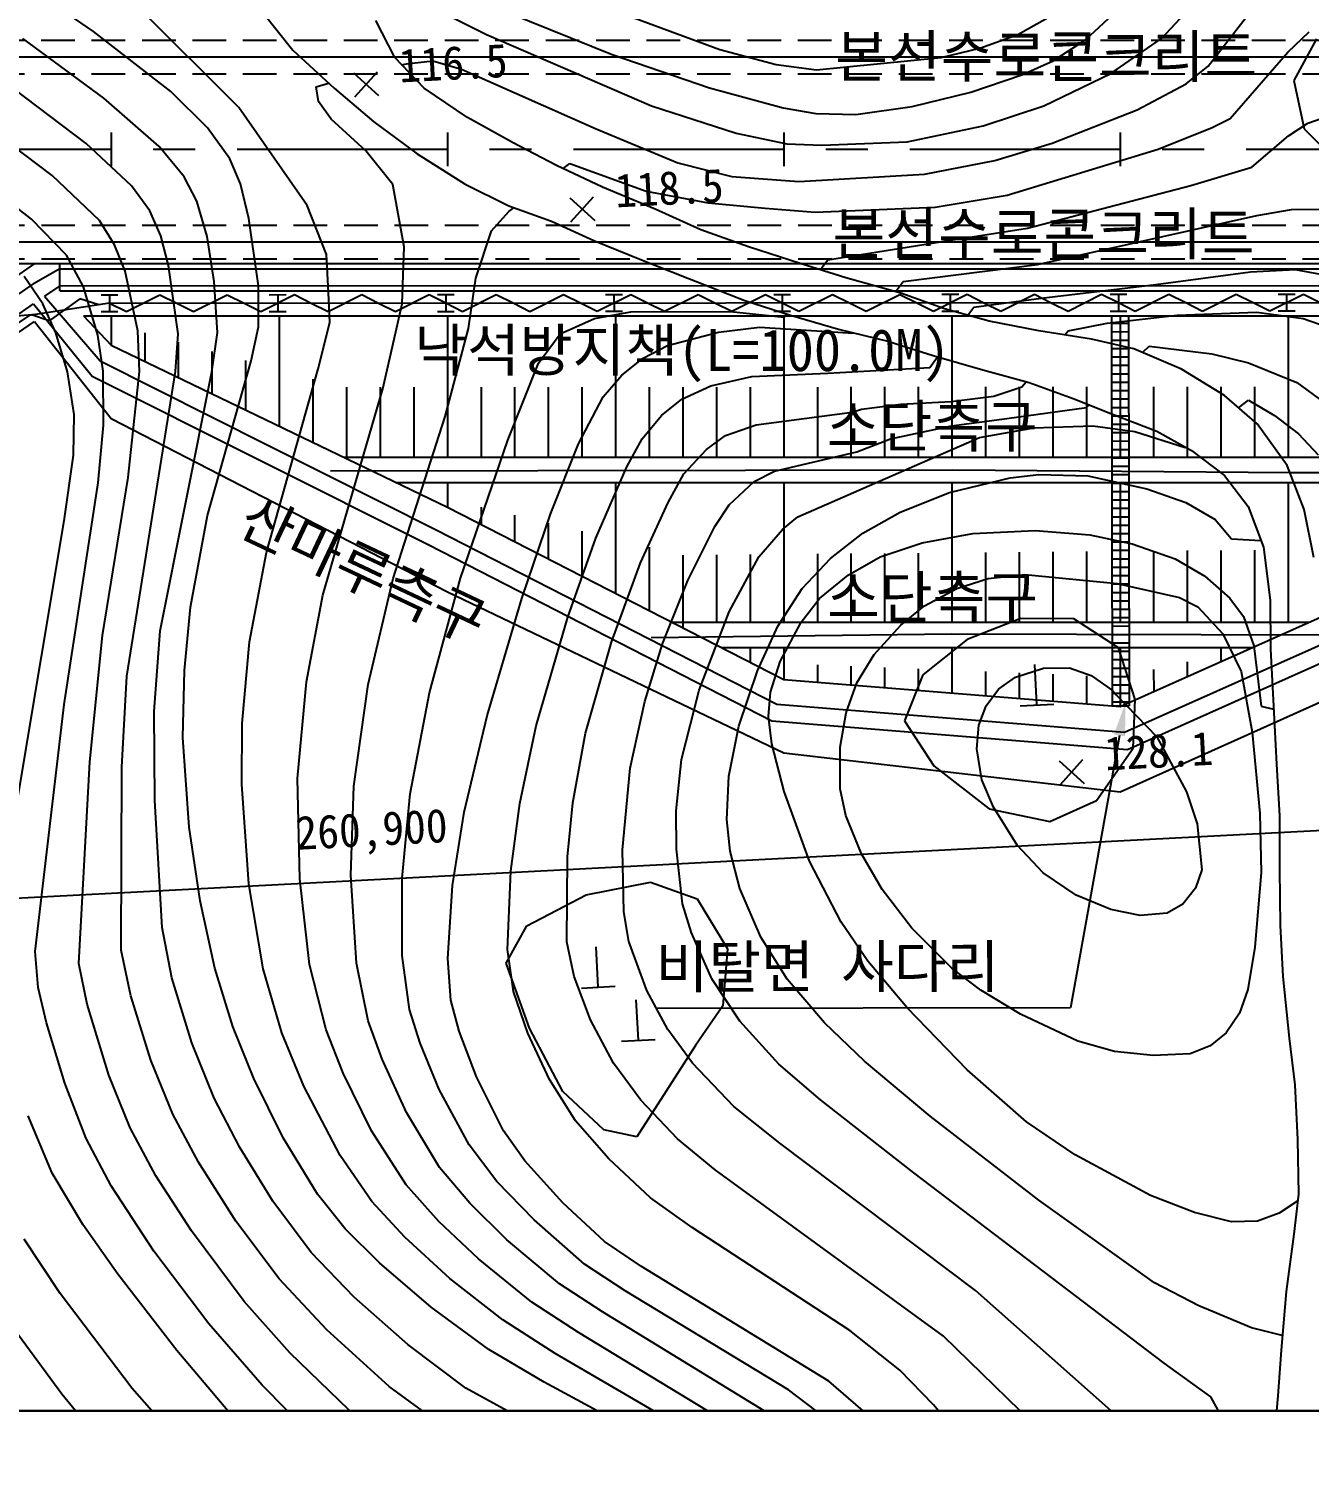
# Model space of a CAD drawing. Header units: millimetres. Extents: x 13158 to 13954, y 1103 to 1809.
# Drawn here: x 13376.8 to 13452.9, y 1409.7 to 1495.5 of the extents above; entities that cross this region are included whole.
import ezdxf
from ezdxf.xclip import XClip

# ---------------------------------------------------------------- set-up
doc = ezdxf.new("R2010")
doc.units = ezdxf.units.MM
doc.header["$LTSCALE"] = 10
doc.header["$MEASUREMENT"] = 0
doc.header["$XCLIPFRAME"] = 2
doc.linetypes.add('CENTER', pattern=[2, 1.25, -0.25, 0.25, -0.25])
doc.linetypes.add('HIDDEN', pattern=[0.375, 0.25, -0.125])
doc.layers.add('TX-PAPR', color=2, linetype='Continuous', plot=False)
doc.layers.add('TZ-BASE', color=253, linetype='Continuous')
doc.layers.add('TZ-CABL', color=4, linetype='Continuous')
doc.styles.add('HANA', font='GulimChe.ttf')
doc.styles.get("Standard").update_dxf_attribs({"font": 'GulimChe.ttf'})
doc.linetypes.add('I_LINE', pattern='A,3.5,["I",Standard,S=1,R=0,X=-1,Y=-0.5],3.5', length=7)
doc.linetypes.add('ZIGZAG', pattern='A,0.0001,-0.2,[131,ltypeshp.shx,S=0.2,R=0,X=-0.2,Y=0],-0.4,[131,ltypeshp.shx,S=0.2,R=180,X=0.2,Y=0],-0.2', length=0.8001)

# ---------------------------------------------------------------- blocks, each defined once
blk = doc.blocks.new('JD-SGKLSNK8SGJS87')
at = {"layer": 'TZ-BASE'}
for p, q in [((205.246, 4.937, 117), (209.932, 11, 117)), ((138.962, 7.016, 115), (134.454, 10.09, 115)), ((156.629, 9.691, 116), (162.322, 6.821, 116)), ((197.957, 6.508, 115), (200.656, 9.053, 115)), ((202.459, 6.597, 116), (204.699, 9, 116)), ((147.6, 2.49, 116), (141.648, 8.414, 116)), ((149.032, 8.133, 96.371), (150.806, 5.906, 96.371)), ((163.665, 8.11, 115), (169.795, 5.633, 115)), ((170.676, 7.975, 114), (176.208, 5.941, 114)), ((193.915, 6.823, 114), (195.999, 8.001, 114)), ((143.553, 3.433, 115), (138.962, 7.016, 115)), ((156.88, 5.457, 96.371), (155.75, 7.659, 96.371)), ((209.974, 5.787, 118), (211.25, 6.978, 118)), ((139.573, 3.047, 114), (134.761, 6.589, 114)), ((162.322, 6.821, 116), (172.146, 2.584, 116)), ((189.361, 5.469, 114), (191.671, 6.013, 114)), ((191.671, 6.013, 114), (193.915, 6.823, 114)), ((196.029, 5.254, 115), (197.957, 6.508, 115)), ((199.458, 4.517, 116), (202.459, 6.597, 116)), ((211.683, 6.564, 116.815), (210.336, 4.099, 116.815)), ((150.806, 5.906, 96.371), (153.264, 3.633, 96.371)), ((158.616, 3.632, 96.371), (156.88, 5.457, 96.371)), ((157.562, 5.088, 117), (159.136, 5.269, 117)), ((159.136, 5.269, 117), (160.846, 4.765, 117)), ((169.795, 5.633, 115), (175.598, 3.664, 115)), ((176.208, 5.941, 114), (179.553, 5.053, 114)), ((181.95, 4.736, 114), (189.361, 5.469, 114)), ((194.153, 4.44, 115), (196.029, 5.254, 115)), ((206.555, 1.837, 118), (209.974, 5.787, 118)), ((154.427, 4.54, 116.534), (155.913, 3.201, 116.534)), ((154.501, 3.127, 116.534), (155.839, 4.613, 116.534)), ((157.282, 5.033, 117), (157.562, 5.088, 117)), ((160.846, 4.765, 117), (168.851, 1.224, 117)), ((179.553, 5.053, 114), (181.95, 4.736, 114)), ((191.134, 3.397, 115), (194.153, 4.44, 115)), ((195.464, 2.586, 116), (199.458, 4.517, 116)), ((203.937, 3.899, 117), (205.246, 4.937, 117)), ((138.513, 0.356, 113), (133.461, 4.178, 113)), ((145.746, 1.272, 115), (143.553, 3.433, 115)), ((152.189, 3.719, 117), (152.935, 3.936, 117)), ((152.334, 2.836, 117), (152.189, 3.719, 117)), ((153.264, 3.633, 96.371), (155.623, 1.643, 96.371)), ((161.199, 1.902, 96.371), (158.616, 3.632, 96.371)), ((175.598, 3.664, 115), (179.961, 2.474, 115)), ((201.022, 2.35, 117), (203.937, 3.899, 117)), ((210.336, 4.099, 116.815), (210.957, 1.217, 116.815)), ((142.858, 0.167, 114), (139.573, 3.047, 114)), ((153.082, 1.786, 117), (152.334, 2.836, 117)), ((172.146, 2.584, 116), (177.18, 0.966, 116)), ((187.637, 2.551, 115), (191.134, 3.397, 115)), ((191.859, 1.389, 116), (195.464, 2.586, 116)), ((136.504, -1.563, 112), (131.415, 2.294, 112)), ((151.666, -3.335, 116), (147.6, 2.49, 116)), ((155.159, -0.085, 117), (153.082, 1.786, 117)), ((163.864, 0.412, 96.371), (161.199, 1.902, 96.371)), ((179.961, 2.474, 115), (181.91, 2.129, 115)), ((181.91, 2.129, 115), (184.284, 2.078, 115)), ((184.284, 2.078, 115), (187.637, 2.551, 115)), ((195.97, 0.364, 117), (201.022, 2.35, 117)), ((205.476, 1.293, 118), (206.555, 1.837, 118)), ((211.179, 1.566, 119), (212.704, 2.091, 119)), ((140, 1), (140, -1)), ((147.063, -0.566, 115), (145.746, 1.272, 115)), ((155.623, 1.643, 96.371), (158.204, -0.269, 96.371)), ((160, 1), (160, -1)), ((168.851, 1.224, 117), (173.709, -0.799, 117)), ((177.18, 0.966, 116), (180.183, 0.331, 116)), ((180, 1), (180, -1)), ((187.346, 0.442, 116), (191.859, 1.389, 116)), ((200, 1), (200, -1)), ((202.275, 0.009, 118), (205.476, 1.293, 118)), ((210.016, 0.811, 119), (211.179, 1.566, 119)), ((210.957, 1.217, 116.815), (213.674, -1.48, 116.815)), ((141.217, -2.16, 113), (138.513, 0.356, 113)), ((144.339, -1.627, 114), (142.858, 0.167, 114)), ((166.49, -0.956, 96.371), (163.864, 0.412, 96.371)), ((180.183, 0.331, 116), (182.267, 0.242, 116)), ((182.267, 0.242, 116), (187.346, 0.442, 116)), ((192.548, -0.666, 117), (195.97, 0.364, 117)), ((193.289, -2.72, 118), (202.275, 0.009, 118)), ((207.837, -1.066, 119), (210.016, 0.811, 119)), ((135.262, -4.145, 111), (130.091, -0.101, 111)), ((147.698, -2.056, 115), (147.063, -0.566, 115)), ((156.748, -2.08, 117), (155.159, -0.085, 117)), ((158.204, -0.269, 96.371), (161.068, -2.061, 96.371)), ((166.889, -1.144, 118), (167.276, -0.838, 118)), ((167.276, -0.838, 118), (171.817, -2.481, 118)), ((173.709, -0.799, 117), (176.92, -1.621, 117)), ((188.383, -1.471, 117), (192.548, -0.666, 117)), ((139.32, -4.235, 112), (136.504, -1.563, 112)), ((145.098, -3.075, 114), (144.339, -1.627, 114)), ((169.216, -2.245, 96.371), (166.49, -0.956, 96.371)), ((176.92, -1.621, 117), (180.894, -1.908, 117)), ((180.894, -1.908, 117), (188.383, -1.471, 117)), ((204.218, -2.147, 119), (207.837, -1.066, 119)), ((142.3, -3.663, 113), (141.217, -2.16, 113)), ((148.195, -4.105, 115), (147.698, -2.056, 115)), ((157.438, -5.805, 117), (156.748, -2.08, 117)), ((161.068, -2.061, 96.371), (163.654, -3.349, 96.371)), ((172.366, -3.557, 96.371), (169.216, -2.245, 96.371)), ((171.817, -2.481, 118), (175.516, -3.179, 118)), ((194.508, -4.693, 119), (204.218, -2.147, 119)), ((145.724, -5.186, 114), (145.098, -3.075, 114)), ((152.808, -6.245, 116), (151.666, -3.335, 116)), ((163.654, -3.349, 96.371), (166.183, -4.274, 96.371)), ((167.276, -2.891, 118.506), (168.762, -4.23, 118.506)), ((167.35, -4.304, 118.506), (168.688, -2.817, 118.506)), ((175.516, -3.179, 118), (178.898, -3.497, 118)), ((189.01, -3.446, 118), (193.289, -2.72, 118)), ((137.349, -6.285, 111), (135.262, -4.145, 111)), ((140.214, -5.677, 112), (139.32, -4.235, 112)), ((142.962, -5.144, 113), (142.3, -3.663, 113)), ((148.762, -8.11, 115), (148.195, -4.105, 115)), ((162.634, -4.841, 118), (163.664, -3.699, 118)), ((163.664, -3.699, 118), (163.963, -3.462, 118)), ((166.183, -4.274, 96.371), (168.709, -5.42, 96.371)), ((175.072, -4.786, 96.371), (172.366, -3.557, 96.371)), ((178.898, -3.497, 118), (181.881, -3.737, 118)), ((181.881, -3.737, 118), (189.01, -3.446, 118)), ((195.089, -6.838, 120), (208.133, -3.927, 120)), ((208.133, -3.927, 120), (210.189, -3.578, 120)), ((210.189, -3.578, 120), (212.752, -3.553, 120)), ((143.409, -6.911, 113), (142.962, -5.144, 113)), ((161.693, -7.662, 118), (162.634, -4.841, 118)), ((177.902, -5.793, 96.371), (175.072, -4.786, 96.371)), ((190.315, -5.338, 119), (194.508, -4.693, 119)), ((140.833, -7.236, 112), (140.214, -5.677, 112)), ((146.141, -7.852, 114), (145.724, -5.186, 114)), ((157.317, -9.177, 117), (157.438, -5.805, 117)), ((168.709, -5.42, 96.371), (171.538, -6.569, 96.371)), ((180.974, -6.783, 96.371), (177.902, -5.793, 96.371)), ((182.623, -6.569, 119), (190.315, -5.338, 119)), ((280, -6.801), (0, -6.815)), ((120.001, -17.478), (135.445, -6.808)), ((136.951, -8.408), (136.951, -6.807)), ((138.371, -8.18, 111), (137.349, -6.285, 111)), ((152.927, -8.515, 116), (152.808, -6.245, 116)), ((171.538, -6.569, 96.371), (174.306, -7.656, 96.371)), ((183.703, -7.648, 96.371), (180.974, -6.783, 96.371)), ((182.17, -7.162, 119), (182.623, -6.569, 119)), ((187.104, -7.848, 120), (195.089, -6.838, 120)), ((135.952, -9.186, 110), (134.833, -7.557, 110)), ((136.951, -7.108), (135.392, -7.989)), ((136.951, -7.108), (240.372, -7.103)), ((141.596, -10.788, 112), (140.833, -7.236, 112)), ((143.996, -10.961, 113), (143.409, -6.911, 113)), ((161.255, -10.654, 118), (161.693, -7.662, 118)), ((174.306, -7.656, 96.371), (177.696, -8.991, 96.371)), ((186.976, -8.559, 96.371), (183.703, -7.648, 96.371)), ((202.121, -8.036, 121), (207.756, -7.285, 121)), ((207.756, -7.285, 121), (210.423, -7.146, 121)), ((210.423, -7.146, 121), (214.242, -7.859, 121)), ((120.307, -18.43), (135.392, -7.989)), ((136.951, -8.108), (136.039, -8.736)), ((136.951, -8.108), (239.461, -8.103)), ((136.951, -8.408), (238.734, -8.403)), ((139.213, -11.056, 111), (138.371, -8.18, 111)), ((146.339, -10.899, 114), (146.141, -7.852, 114)), ((148.759, -10.553, 115), (148.762, -8.11, 115)), ((153.019, -10.292, 116), (152.927, -8.515, 116)), ((186.666, -8.473, 120), (186.692, -8.416, 120)), ((186.692, -8.416, 120), (187.104, -7.848, 120)), ((189.565, -9.485, 96.371), (186.976, -8.559, 96.371)), ((195.315, -8.848, 121), (202.121, -8.036, 121)), ((120.612, -19.383), (135.392, -9.183)), ((135.392, -9.183), (138.882, -13.482)), ((136.71, -10.901, 110), (135.952, -9.186, 110)), ((136.039, -8.736), (139.36, -12.574)), ((138.149, -8.894), (136.327, -10.19)), ((139.214, -9.234), (138.149, -8.894)), ((139.409, -8.646), (140.409, -8.645)), ((139.909, -8.646), (139.91, -9.646)), ((139.909, -9.146), (140.91, -9.645)), ((140.91, -9.645), (142.909, -8.644)), ((142.909, -8.644), (143.909, -9.143)), ((143.909, -9.143), (144.91, -9.643)), ((144.91, -9.643), (146.909, -8.642)), ((146.909, -8.642), (147.909, -9.141)), ((147.909, -9.141), (148.91, -9.641)), ((148.91, -9.641), (150.909, -8.64)), ((149.409, -8.641), (150.409, -8.64)), ((149.909, -8.64), (149.91, -9.64)), ((150.909, -8.64), (151.909, -9.139)), ((151.909, -9.139), (152.91, -9.639)), ((152.91, -9.639), (154.909, -8.638)), ((154.909, -8.638), (155.909, -9.137)), ((155.909, -9.137), (156.91, -9.637)), ((156.833, -11.281, 117), (157.317, -9.177, 117)), ((156.91, -9.637), (158.909, -8.636)), ((158.909, -8.636), (159.909, -9.135)), ((159.409, -8.636), (160.409, -8.635)), ((159.909, -8.635), (159.91, -9.635)), ((159.909, -9.135), (160.91, -9.635)), ((160.91, -9.635), (162.909, -8.634)), ((162.909, -8.634), (163.909, -9.133)), ((163.909, -9.133), (164.91, -9.633)), ((164.91, -9.633), (166.909, -8.632)), ((166.909, -8.632), (167.909, -9.131)), ((167.909, -9.131), (168.91, -9.631)), ((168.91, -9.631), (170.909, -8.63)), ((169.409, -8.63), (170.409, -8.63)), ((169.909, -8.63), (169.91, -9.63)), ((170.909, -8.63), (171.909, -9.129)), ((171.909, -9.129), (172.91, -9.629)), ((172.91, -9.629), (174.909, -8.628)), ((174.909, -8.628), (175.909, -9.127)), ((175.909, -9.127), (176.91, -9.626)), ((176.91, -9.626), (178.909, -8.625)), ((177.696, -8.991, 96.371), (180.406, -9.857, 96.371)), ((178.909, -8.625), (179.909, -9.125)), ((179.409, -8.625), (180.409, -8.625)), ((179.909, -8.625), (179.91, -9.625)), ((179.909, -9.125), (180.91, -9.624)), ((180.91, -9.624), (182.909, -8.623)), ((182.909, -8.623), (183.909, -9.123)), ((183.909, -9.123), (184.91, -9.622)), ((184.91, -9.622), (186.909, -8.621)), ((186.909, -8.621), (187.909, -9.121)), ((187.909, -9.121), (188.91, -9.62)), ((188.91, -9.62), (190.909, -8.619)), ((189.409, -8.62), (190.409, -8.62)), ((189.909, -8.62), (189.91, -9.62)), ((190.909, -8.619), (191.909, -9.119)), ((190.95, -9.863, 121), (191.3, -9.383, 121)), ((191.3, -9.383, 121), (195.315, -8.848, 121)), ((191.909, -9.119), (192.91, -9.618)), ((192.91, -9.618), (194.909, -8.617)), ((194.909, -8.617), (195.909, -9.117)), ((195.909, -9.117), (196.91, -9.616)), ((196.91, -9.616), (198.909, -8.615)), ((198.909, -8.615), (199.909, -9.115)), ((199.409, -8.615), (200.409, -8.614)), ((199.909, -8.615), (199.91, -9.615)), ((199.909, -9.115), (200.91, -9.614)), ((200.91, -9.614), (202.909, -8.613)), ((202.909, -8.613), (203.909, -9.113)), ((203.909, -9.113), (204.91, -9.612)), ((204.91, -9.612), (206.909, -8.611)), ((206.909, -8.611), (207.909, -9.111)), ((207.909, -9.111), (208.91, -9.61)), ((208.91, -9.61), (210.909, -8.609)), ((209.409, -8.61), (210.409, -8.609)), ((209.909, -8.61), (209.91, -9.61)), ((210.909, -8.609), (211.909, -9.108)), ((120.001, -20.898), (135.445, -10.228)), ((120.001, -20.898), (135.445, -10.228)), ((135.515, -9.824), (134.401, -9.924)), ((136.327, -10.19), (135.262, -9.849)), ((135.445, -10.228), (140.001, -15.997)), ((135.445, -10.228), (140.001, -15.997)), ((138.363, -9.908), (239.537, -9.903)), ((138.363, -9.908), (140.001, -11.647)), ((139.41, -9.646), (140.41, -9.645)), ((140.001, -9.907), (140.001, -11.647)), ((149.41, -9.641), (150.41, -9.64)), ((150.001, -9.907), (150.001, -16.462)), ((152.317, -13.052, 116), (153.019, -10.292, 116)), ((159.41, -9.636), (160.41, -9.635)), ((160.001, -9.906), (160.001, -18.306)), ((166.716, -10.962, 119), (168.748, -10.065, 119)), ((168.748, -10.065, 119), (170.904, -9.655, 119)), ((169.41, -9.63), (170.41, -9.63)), ((170.001, -9.906), (170.001, -18.306)), ((170.904, -9.655, 119), (176.843, -9.642, 119)), ((176.843, -9.642, 119), (180.028, -9.97, 119)), ((179.41, -9.625), (180.41, -9.625)), ((180.001, -9.906), (180.001, -18.305)), ((180.028, -9.97, 119), (180.172, -9.782, 119)), ((180.406, -9.857, 96.371), (183.257, -10.684, 96.371)), ((189.41, -9.62), (190.41, -9.62)), ((192.216, -10.209, 96.371), (189.565, -9.485, 96.371)), ((190.001, -9.905), (190.001, -18.305)), ((195.169, -10.796, 96.371), (192.216, -10.209, 96.371)), ((199.241, -10.338, 122), (203.39, -9.86, 122)), ((199.41, -9.615), (200.41, -9.614)), ((199.501, -9.905), (199.539, -33.097)), ((200.001, -9.905), (200.001, -18.304)), ((200.501, -9.905), (200.539, -33.096)), ((203.39, -9.86, 122), (208.142, -9.677, 122)), ((208.142, -9.677, 122), (210.901, -10.055, 122)), ((209.41, -9.61), (210.41, -9.609)), ((210.001, -9.904), (210.001, -18.304)), ((210.901, -10.055, 122), (212.827, -10.737, 122)), ((137.402, -13.228, 110), (136.71, -10.901, 110)), ((139.538, -13.198, 111), (139.213, -11.056, 111)), ((141.689, -13.206, 112), (141.596, -10.788, 112)), ((142.001, -10.91), (142.001, -12.61)), ((143.839, -13.214, 113), (143.996, -10.961, 113)), ((145.99, -13.221, 114), (146.339, -10.899, 114)), ((148.328, -12.584, 115), (148.759, -10.553, 115)), ((159.871, -15.881, 118), (161.255, -10.654, 118)), ((165.421, -12.713, 119), (166.716, -10.962, 119)), ((173.088, -11.656, 120), (176.124, -10.87, 120)), ((176.124, -10.87, 120), (178.554, -10.582, 120)), ((178.554, -10.582, 120), (183.844, -10.907, 120)), ((183.257, -10.684, 96.371), (186.19, -11.411, 96.371)), ((183.844, -10.907, 120), (184.13, -10.9, 120)), ((198.305, -11.283, 96.371), (195.169, -10.796, 96.371)), ((196.71, -11.035, 122), (196.916, -10.785, 122)), ((196.916, -10.785, 122), (199.241, -10.338, 122)), ((199.501, -10.341), (200.501, -10.34)), ((199.502, -10.841), (200.502, -10.84)), ((140.001, -11.647), (160.001, -21.276)), ((144.001, -11.461), (144.001, -13.573)), ((146.001, -12.012), (146.001, -14.536)), ((156.157, -14.231, 117), (156.833, -11.281, 117)), ((171.653, -12.417, 120), (173.088, -11.656, 120)), ((186.19, -11.411, 96.371), (188.94, -12.277, 96.371)), ((200.816, -11.866, 96.371), (198.305, -11.283, 96.371)), ((199.503, -11.341), (200.503, -11.34)), ((199.504, -11.841), (200.504, -11.84)), ((203.664, -13.075, 96.371), (200.816, -11.866, 96.371)), ((201.338, -12.088, 123), (201.726, -11.708, 123)), ((201.726, -11.708, 123), (205.467, -12.165, 123)), ((139.36, -12.574), (159.334, -22.62)), ((145.74, -21.765, 115), (148.328, -12.584, 115)), ((148.001, -12.564), (148.001, -15.499)), ((163.594, -17.299, 119), (165.421, -12.713, 119)), ((170.377, -13.422, 120), (171.653, -12.417, 120)), ((188.683, -12.976, 121), (189.149, -12.336, 121)), ((188.94, -12.277, 96.371), (191.851, -13.104, 96.371)), ((199.505, -12.341), (200.505, -12.34)), ((199.505, -12.841), (200.505, -12.84)), ((205.467, -12.165, 123), (207.647, -12.703, 123)), ((207.647, -12.703, 123), (210.512, -13.857, 123)), ((137.802, -15.772, 110), (137.402, -13.228, 110)), ((138.882, -13.482), (158.889, -23.515)), ((139.545, -16.408, 111), (139.538, -13.198, 111)), ((140.943, -31.324, 113), (143.839, -13.214, 113)), ((141.01, -19.509, 112), (141.689, -13.206, 112)), ((142.924, -28.623, 114), (145.99, -13.221, 114)), ((149.235, -23.97, 116), (152.317, -13.052, 116)), ((152.001, -13.666), (152.001, -17.425)), ((169.264, -14.717, 120), (170.377, -13.422, 120)), ((175.676, -14.057, 121), (178.101, -13.5, 121)), ((178.101, -13.5, 121), (182.618, -13.303, 121)), ((182.618, -13.303, 121), (188.683, -12.976, 121)), ((191.851, -13.104, 96.371), (194.603, -13.87, 96.371)), ((199.506, -13.341), (200.506, -13.34)), ((206.208, -14.643, 96.371), (203.664, -13.075, 96.371)), ((152.59, -26.509, 117), (156.157, -14.231, 117)), ((154.001, -14.147), (154.001, -18.388)), ((156.001, -14.146), (156.001, -18.307)), ((158.001, -14.145), (158.001, -18.306)), ((162.001, -14.142), (162.001, -18.306)), ((164.001, -14.141), (164.001, -18.306)), ((166.001, -14.14), (166.001, -18.306)), ((168.001, -14.139), (168.001, -18.306)), ((172.001, -14.136), (172.001, -18.306)), ((173.936, -14.853, 121), (175.676, -14.057, 121)), ((174.001, -14.135), (174.001, -18.306)), ((176.001, -14.134), (176.001, -18.306)), ((178.001, -14.133), (178.001, -18.305)), ((182.001, -14.131), (182.001, -18.305)), ((184.001, -14.129), (184.001, -18.305)), ((186.001, -14.128), (186.001, -18.305)), ((188.001, -14.127), (188.001, -18.305)), ((192.001, -14.125), (192.001, -18.305)), ((192.489, -14.668, 122), (194.156, -14.125, 122)), ((194.001, -14.123), (194.001, -18.305)), ((194.156, -14.125, 122), (194.41, -13.817, 122)), ((194.603, -13.87, 96.371), (197.212, -14.816, 96.371)), ((196.001, -14.122), (196.001, -18.305)), ((198.001, -14.121), (198.001, -18.305)), ((199.507, -13.841), (200.507, -13.84)), ((199.508, -14.341), (200.508, -14.34)), ((202.001, -14.119), (202.001, -18.304)), ((204.001, -14.117), (204.001, -18.304)), ((206.001, -14.116), (206.001, -18.304)), ((208.001, -14.115), (208.001, -18.304)), ((210.512, -13.857, 123), (212.75, -15.501, 123)), ((167.8, -17.508, 120), (169.264, -14.717, 120)), ((172.73, -15.82, 121), (173.936, -14.853, 121)), ((184.627, -15.451, 122), (186.97, -15.152, 122)), ((186.97, -15.152, 122), (189.962, -14.996, 122)), ((189.962, -14.996, 122), (192.489, -14.668, 122)), ((193.275, -15.996, 123), (198.003, -15.358, 123)), ((197.212, -14.816, 96.371), (199.458, -15.699, 96.371)), ((198.003, -15.358, 123), (198.171, -15.193, 123)), ((199.509, -14.841), (200.509, -14.84)), ((199.51, -15.341), (200.51, -15.34)), ((208.166, -16.328, 96.371), (206.208, -14.643, 96.371)), ((207.042, -15.361, 124), (207.633, -14.92, 124)), ((207.633, -14.92, 124), (209.18, -15.818, 124)), ((137.761, -18.18, 110), (137.802, -15.772, 110)), ((140.001, -15.997), (160.001, -26.306)), ((140.001, -15.997), (160.001, -26.306)), ((156.772, -25.508, 118), (159.871, -15.881, 118)), ((171.584, -17.212, 121), (172.73, -15.82, 121)), ((178.361, -16.379, 122), (184.078, -15.618, 122)), ((184.078, -15.618, 122), (184.627, -15.451, 122)), ((189.972, -16.43, 123), (193.275, -15.996, 123)), ((199.458, -15.699, 96.371), (202.187, -16.766, 96.371)), ((199.51, -15.841), (200.51, -15.84)), ((209.18, -15.818, 124), (210.607, -16.917, 124)), ((139.235, -19.825, 111), (139.545, -16.408, 111)), ((175.403, -17.848, 122), (176.54, -17.016, 122)), ((176.54, -17.016, 122), (178.361, -16.379, 122)), ((186.36, -17.203, 123), (189.972, -16.43, 123)), ((187.783, -18.825, 124), (191.639, -17.125, 124)), ((191.639, -17.125, 124), (194.87, -16.565, 124)), ((194.87, -16.565, 124), (198.386, -16.447, 124)), ((198.386, -16.447, 124), (200.881, -16.773, 124)), ((199.511, -16.341), (200.511, -16.34)), ((199.512, -16.841), (200.512, -16.84)), ((200.881, -16.773, 124), (203.866, -17.725, 124)), ((202.187, -16.766, 96.371), (204.25, -17.909, 96.371)), ((209.939, -18.797, 96.371), (208.166, -16.328, 96.371)), ((210.607, -16.917, 124), (211.78, -18.16, 124)), ((160.782, -25.488, 119), (163.594, -17.299, 119)), ((166.144, -21.625, 120), (167.8, -17.508, 120)), ((170.676, -18.882, 121), (171.584, -17.212, 121)), ((174.057, -19.295, 122), (175.403, -17.848, 122)), ((179.459, -19.127, 123), (184.347, -17.983, 123)), ((184.347, -17.983, 123), (186.36, -17.203, 123)), ((199.513, -17.341), (200.513, -17.34)), ((199.514, -17.841), (200.514, -17.84)), ((203.866, -17.725, 124), (203.889, -17.708, 124)), ((204.25, -17.909, 96.371), (206.212, -19.393, 96.371)), ((137.204, -22.08, 110), (137.761, -18.18, 110)), ((153.833, -18.307), (229.064, -18.303)), ((180.847, -21.848, 124), (187.783, -18.825, 124)), ((199.514, -18.341), (200.514, -18.34)), ((199.515, -18.841), (200.515, -18.84)), ((210.945, -21.421, 96.371), (209.939, -18.797, 96.371)), ((139.495, -28.905, 112), (141.01, -19.509, 112)), ((153.045, -19.122), (190.068, -19.061)), ((168.827, -23.117, 121), (170.676, -18.882, 121)), ((173.122, -20.994, 122), (174.057, -19.295, 122)), ((178.241, -19.744, 123), (179.459, -19.127, 123)), ((189.86, -20.407, 125), (193.464, -19.536, 125)), ((190.068, -19.061), (210.13, -19.21)), ((193.464, -19.536, 125), (195.182, -19.326, 125)), ((195.182, -19.326, 125), (198.093, -19.41, 125)), ((198.093, -19.41, 125), (201.602, -20.183, 125)), ((199.516, -19.341), (200.516, -19.34)), ((206.212, -19.393, 96.371), (207.625, -21.234, 96.371)), ((210.13, -19.21), (230.192, -19.268)), ((137.209, -33.018, 111), (139.235, -19.825, 111)), ((156.948, -19.807), (226.76, -19.803)), ((160.001, -19.806), (160.001, -21.276)), ((170.001, -19.806), (170.001, -26.401)), ((176.752, -21.128, 123), (178.241, -19.744, 123)), ((180.001, -19.805), (180.001, -28.115)), ((186.924, -21.563, 125), (189.86, -20.407, 125)), ((190.001, -19.805), (190.001, -28.115)), ((199.517, -19.841), (200.517, -19.84)), ((199.518, -20.341), (200.518, -20.34)), ((200.001, -19.804), (200.001, -28.114)), ((201.602, -20.183, 125), (203.921, -20.993, 125)), ((210.001, -19.804), (210.001, -28.114)), ((160.001, -21.276), (180.002, -31.525)), ((162.001, -21.267), (162.001, -22.301)), ((171.48, -24.584, 122), (173.122, -20.994, 122)), ((175.912, -22.426, 123), (176.752, -21.128, 123)), ((199.519, -20.841), (200.519, -20.84)), ((199.519, -21.341), (200.519, -21.34)), ((203.921, -20.993, 125), (205.65, -22.012, 125)), ((207.625, -21.234, 96.371), (208.533, -23.656, 96.371)), ((211.527, -24.263, 96.371), (210.945, -21.421, 96.371)), ((132.865, -48.053, 110), (137.204, -22.08, 110)), ((144.725, -27.217, 115), (145.74, -21.765, 115)), ((164.001, -21.744), (164.001, -23.326)), ((164.429, -26.698, 120), (166.144, -21.625, 120)), ((166.001, -22.221), (166.001, -24.351)), ((179.928, -22.602, 124), (180.847, -21.848, 124)), ((184.697, -22.818, 125), (186.924, -21.563, 125)), ((199.52, -21.841), (200.52, -21.84)), ((205.65, -22.012, 125), (206.623, -23.166, 125)), ((159.334, -22.62), (179.583, -32.997)), ((167.157, -27.81, 121), (168.827, -23.117, 121)), ((168.001, -22.698), (168.001, -25.376)), ((174.301, -25.637, 123), (175.912, -22.426, 123)), ((178.519, -24.233, 124), (179.928, -22.602, 124)), ((182.787, -24.319, 125), (184.697, -22.818, 125)), ((188.244, -23.39, 126), (191.257, -22.833, 126)), ((191.257, -22.833, 126), (194.952, -22.671, 126)), ((194.952, -22.671, 126), (198.199, -22.926, 126)), ((198.199, -22.926, 126), (200.731, -23.455, 126)), ((199.521, -22.341), (200.521, -22.34)), ((199.522, -22.841), (200.522, -22.84)), ((206.623, -23.166, 125), (208.383, -23.256, 125)), ((148.237, -29.282, 116), (149.235, -23.97, 116)), ((158.889, -23.515), (179.305, -33.977)), ((172.001, -23.651), (172.001, -27.426)), ((185.739, -24.23, 126), (188.244, -23.39, 126)), ((186.001, -24.021), (186.001, -28.115)), ((188.001, -24.004), (188.001, -28.115)), ((192.001, -23.968), (192.001, -28.115)), ((194.001, -23.95), (194.001, -28.115)), ((196.001, -23.932), (196.001, -28.115)), ((198.001, -23.914), (198.001, -28.115)), ((199.523, -23.341), (200.523, -23.34)), ((199.524, -23.841), (200.524, -23.84)), ((200.731, -23.455, 126), (203.273, -24.354, 126)), ((202.001, -23.879), (202.001, -28.114)), ((204.001, -23.861), (204.001, -28.114)), ((206.001, -23.843), (206.001, -28.114)), ((208.001, -23.825), (208.001, -28.114)), ((208.533, -23.656, 96.371), (208.931, -26.799, 96.371)), ((169.752, -29.311, 122), (171.48, -24.584, 122)), ((174.001, -24.128), (174.001, -28.451)), ((176.001, -24.11), (176.001, -28.116)), ((176.76, -27.501, 124), (178.519, -24.233, 124)), ((178.001, -24.093), (178.001, -28.115)), ((181.103, -26.106, 125), (182.787, -24.319, 125)), ((182.001, -24.057), (182.001, -28.115)), ((183.837, -25.317, 126), (185.739, -24.23, 126)), ((184.001, -24.039), (184.001, -28.115)), ((199.524, -24.341), (200.524, -24.34)), ((199.525, -24.841), (200.525, -24.84)), ((200.002, -33.134), (220.001, -24.203)), ((203.273, -24.354, 126), (205.053, -25.37, 126)), ((155.295, -31.815, 118), (156.772, -25.508, 118)), ((158.94, -32.321, 119), (160.782, -25.488, 119)), ((172.802, -29.393, 123), (174.301, -25.637, 123)), ((182.125, -26.711, 126), (183.837, -25.317, 126)), ((190.289, -26.114, 127), (192.157, -25.522, 127)), ((192.157, -25.522, 127), (194.331, -25.286, 127)), ((194.331, -25.286, 127), (199.823, -25.822, 127)), ((199.526, -25.341), (200.526, -25.34)), ((200.263, -34.66), (220.721, -25.525)), ((205.053, -25.37, 126), (206.524, -26.687, 126)), ((151.626, -31.658, 117), (152.59, -26.509, 117)), ((160.001, -26.306), (180.002, -35.875)), ((160.001, -26.306), (180.002, -35.875)), ((179.649, -28.346, 125), (181.103, -26.106, 125)), ((188.37, -27.147, 127), (190.289, -26.114, 127)), ((199.527, -25.841), (200.527, -25.84)), ((199.528, -26.341), (200.528, -26.34)), ((199.823, -25.822, 127), (203.529, -26.64, 127)), ((200.438, -35.678), (221.2, -26.406)), ((144.36, -30.983, 115), (144.725, -27.217, 115)), ((162.363, -33.673, 120), (164.429, -26.698, 120)), ((181.036, -28.103, 126), (182.125, -26.711, 126)), ((186.966, -28.294, 127), (188.37, -27.147, 127)), ((199.529, -26.841), (200.529, -26.84)), ((199.529, -27.341), (200.529, -27.34)), ((203.529, -26.64, 127), (204.62, -27.202, 127)), ((204.62, -27.202, 127), (206.118, -28.803, 127)), ((206.524, -26.687, 126), (207.339, -27.771, 126)), ((208.931, -26.799, 96.371), (208.949, -29.717, 96.371)), ((165.281, -34.277, 121), (167.157, -27.81, 121)), ((173.348, -28.116), (211.244, -28.114)), ((174.979, -32.161, 124), (176.76, -27.501, 124)), ((179.786, -30.447, 126), (181.036, -28.103, 126)), ((185.38, -30.028, 127), (186.966, -28.294, 127)), ((194.112, -27.892, 127.359), (190.903, -29.135, 127.359)), ((197.251, -27.916, 127.359), (194.112, -27.892, 127.359)), ((199.915, -29.647, 127.359), (197.251, -27.916, 127.359)), ((199.53, -27.841), (200.53, -27.84)), ((207.339, -27.771, 126), (207.959, -29.524, 126)), ((138.734, -36.415, 112), (139.495, -28.905, 112)), ((142.569, -33.43, 114), (142.924, -28.623, 114)), ((172.12, -29.024), (189.993, -28.813)), ((178.438, -30.998, 125), (179.649, -28.346, 125)), ((190.903, -29.135, 127.359), (188.271, -31.247, 127.359)), ((189.993, -28.813), (212.243, -28.867)), ((199.531, -28.341), (200.531, -28.34)), ((199.532, -28.841), (200.532, -28.84)), ((206.118, -28.803, 127), (207.207, -31.044, 127)), ((147.795, -34.147, 116), (148.237, -29.282, 116)), ((168.218, -34.715, 122), (169.752, -29.311, 122)), ((171.74, -32.834, 123), (172.802, -29.393, 123)), ((176.275, -29.616), (207.885, -29.614)), ((178.001, -29.615), (178.001, -30.5)), ((180.001, -29.615), (180.002, -31.525)), ((184.358, -31.726, 127), (185.38, -30.028, 127)), ((190.001, -29.615), (190.002, -32.33)), ((199.533, -29.341), (200.533, -29.34)), ((199.533, -29.841), (200.533, -29.84)), ((200.897, -32.713, 127.359), (199.915, -29.647, 127.359)), ((200.001, -29.614), (200.002, -33.134)), ((200.002, -38.204), (220.001, -29.213)), ((200.002, -38.204), (220.001, -29.213)), ((206.001, -29.614), (206.001, -30.455)), ((207.959, -29.524, 126), (208.401, -33.099, 126)), ((208.949, -29.717, 96.371), (209.124, -33.098, 96.371)), ((179.213, -32.269, 126), (179.786, -30.447, 126)), ((182.001, -30.651), (182.002, -31.686)), ((184.001, -30.731), (184.002, -31.847)), ((186.001, -30.812), (186.002, -32.008)), ((188.001, -30.892), (188.002, -32.169)), ((193.776, -31.389, 128), (195.457, -30.857, 128)), ((195.059, -33.031, 128.647), (194.933, -30.634, 128.647)), ((195.457, -30.857, 128), (196.994, -30.835, 128)), ((196.994, -30.835, 128), (198.289, -31.286, 128)), ((199.534, -30.341), (200.534, -30.34)), ((199.535, -30.841), (200.535, -30.84)), ((204.001, -30.481), (204.001, -31.348)), ((140.643, -36.734, 113), (140.943, -31.324, 113)), ((144.275, -34.966, 115), (144.36, -30.983, 115)), ((151.091, -37.399, 117), (151.626, -31.658, 117)), ((177.325, -34.29, 125), (178.438, -30.998, 125)), ((180.002, -31.525), (200.002, -33.134)), ((183.711, -33.498, 127), (184.358, -31.726, 127)), ((188.271, -31.247, 127.359), (187.183, -33.976, 127.359)), ((192.001, -31.053), (192.002, -32.491)), ((192.777, -32.094, 128), (193.776, -31.389, 128)), ((194.001, -31.133), (194.002, -32.652)), ((196.001, -31.214), (196.002, -32.813)), ((198.001, -31.294), (198.002, -32.974)), ((198.289, -31.286, 128), (199.56, -32.185, 128)), ((199.536, -31.341), (200.536, -31.34)), ((202.001, -30.928), (202.002, -32.241)), ((207.207, -31.044, 127), (207.865, -34.658, 127)), ((154.441, -37.862, 118), (155.295, -31.815, 118)), ((157.79, -38.326, 119), (158.94, -32.321, 119)), ((173.933, -36.274, 124), (174.979, -32.161, 124)), ((179.099, -33.717, 126), (179.213, -32.269, 126)), ((192.037, -33.086, 128), (192.777, -32.094, 128)), ((199.537, -31.841), (200.537, -31.84)), ((199.538, -32.341), (200.538, -32.34)), ((199.56, -32.185, 128), (199.774, -32.441, 128)), ((199.774, -32.441, 128), (202.194, -34.929, 128)), ((135.495, -47.692, 111), (137.209, -33.018, 111)), ((142.6, -38.709, 114), (142.569, -33.43, 114)), ((170.869, -36.791, 123), (171.74, -32.834, 123)), ((179.583, -32.997), (200.263, -34.66)), ((191.596, -34.245, 128), (192.037, -33.086, 128)), ((194.06, -33.083, 128.647), (196.057, -32.979, 128.647)), ((199.538, -32.841), (200.538, -32.84)), ((199.539, -33.097), (200.539, -33.096)), ((200.774, -35.61, 127.359), (200.897, -32.713, 127.359)), ((208.401, -33.099, 126), (209.134, -33.287, 126)), ((209.124, -33.098, 96.371), (209.299, -36.561, 96.371)), ((147.773, -37.74, 116), (147.795, -34.147, 116)), ((160.99, -39.409, 120), (162.363, -33.673, 120)), ((164.31, -38.893, 121), (165.281, -34.277, 121)), ((176.735, -37.267, 125), (177.325, -34.29, 125)), ((179.299, -35.346, 126), (179.099, -33.717, 126)), ((179.305, -33.977), (200.438, -35.678)), ((183.356, -35.546, 127), (183.711, -33.498, 127)), ((187.183, -33.976, 127.359), (188.934, -36.646, 127.359)), ((191.482, -35.649, 128), (191.596, -34.245, 128)), ((144.639, -40.311, 115), (144.275, -34.966, 115)), ((167.461, -38.855, 122), (168.218, -34.715, 122)), ((199.971, -34.852), (197.052, -51.045)), ((202.194, -34.929, 128), (203.956, -38.196, 128)), ((207.865, -34.658, 127), (208.313, -39.48, 127)), ((180.025, -38.18, 126), (179.299, -35.346, 126)), ((180.002, -35.875), (200.002, -38.204)), ((180.002, -35.875), (200.002, -38.204)), ((183.367, -38.017, 127), (183.356, -35.546, 127)), ((191.785, -37.497, 128), (191.482, -35.649, 128)), ((198.597, -38.712, 127.359), (200.774, -35.61, 127.359)), ((138.088, -48.399, 112), (138.734, -36.415, 112)), ((140.607, -47.624, 113), (140.643, -36.734, 113)), ((170.411, -41.656, 123), (170.869, -36.791, 123)), ((173.599, -39.338, 124), (173.933, -36.274, 124)), ((188.934, -36.646, 127.359), (192.214, -39.207, 127.359)), ((196.378, -36.361, 128.084), (197.864, -37.7, 128.084)), ((196.452, -37.774, 128.084), (197.79, -36.288, 128.084)), ((209.299, -36.561, 96.371), (209.477, -39.621, 96.371)), ((0, -51.546), (280, -36.925)), ((148.198, -43.662, 116), (147.773, -37.74, 116)), ((151.217, -43.381, 117), (151.091, -37.399, 117)), ((176.61, -39.853, 125), (176.735, -37.267, 125)), ((192.47, -39.113, 128), (191.785, -37.497, 128)), ((154.265, -43.153, 118), (154.441, -37.862, 118)), ((157.322, -43.343, 119), (157.79, -38.326, 119)), ((181.541, -42.322, 126), (180.025, -38.18, 126)), ((183.705, -39.615, 127), (183.367, -38.017, 127)), ((203.956, -38.196, 128), (204.586, -40.108, 128)), ((143.031, -46.277, 114), (142.6, -38.709, 114)), ((160.297, -43.766, 120), (160.99, -39.409, 120)), ((163.779, -42.92, 121), (164.31, -38.893, 121)), ((167.144, -42.067, 122), (167.461, -38.855, 122)), ((173.63, -41.606, 124), (173.599, -39.338, 124)), ((192.214, -39.207, 127.359), (195.831, -39.959, 127.359)), ((193.886, -41.369, 128), (192.47, -39.113, 128)), ((195.831, -39.959, 127.359), (198.597, -38.712, 127.359)), ((145.294, -44.676, 115), (144.639, -40.311, 115)), ((176.814, -41.737, 125), (176.61, -39.853, 125)), ((184.625, -41.881, 127), (183.705, -39.615, 127)), ((204.586, -40.108, 128), (204.864, -42.846, 128)), ((208.313, -39.48, 127), (208.385, -42.989, 127)), ((209.477, -39.621, 96.371), (209.492, -42.82, 96.371)), ((170.493, -45.345, 123), (170.411, -41.656, 123)), ((173.982, -44.853, 124), (173.63, -41.606, 124)), ((177.393, -43.956, 125), (176.814, -41.737, 125)), ((185.856, -44.012, 127), (184.625, -41.881, 127)), ((195.429, -43.012, 128), (193.886, -41.369, 128)), ((167.101, -47.121, 122), (167.144, -42.067, 122)), ((183.428, -45.946, 126), (181.541, -42.322, 126)), ((204.864, -42.846, 128), (204.489, -43.935, 128)), ((209.492, -42.82, 96.371), (209.527, -46.141, 96.371)), ((149.055, -48.735, 116), (148.198, -43.662, 116)), ((151.807, -48.465, 117), (151.217, -43.381, 117)), ((154.588, -48.392, 118), (154.265, -43.153, 118)), ((157.312, -47.926, 119), (157.322, -43.343, 119)), ((163.578, -47.567, 121), (163.779, -42.92, 121)), ((168.249, -44.334, 123.114), (172.077, -43.58, 123.114)), ((172.077, -43.58, 123.114), (174.848, -44.566, 123.114)), ((197.391, -44.354, 128), (195.429, -43.012, 128)), ((208.385, -42.989, 127), (208.023, -47.439, 127)), ((160.035, -48.119, 120), (160.297, -43.766, 120)), ((164.733, -46.159, 123.114), (168.249, -44.334, 123.114)), ((174.848, -44.566, 123.114), (176.655, -47.538, 123.114)), ((178.639, -46.848, 125), (177.393, -43.956, 125)), ((187.619, -46.313, 127), (185.856, -44.012, 127)), ((199.447, -45.201, 128), (197.391, -44.354, 128)), ((204.489, -43.935, 128), (203.745, -44.873, 128)), ((146.18, -48.69, 115), (145.294, -44.676, 115)), ((170.801, -47.103, 123), (170.493, -45.345, 123)), ((174.515, -46.588, 124), (173.982, -44.853, 124)), ((201.194, -45.545, 128), (199.447, -45.201, 128)), ((202.799, -45.425, 128), (201.194, -45.545, 128)), ((203.745, -44.873, 128), (202.799, -45.425, 128)), ((143.611, -49.254, 114), (143.031, -46.277, 114)), ((163.489, -48.383, 123.114), (164.733, -46.159, 123.114)), ((185.004, -48.272, 126), (183.428, -45.946, 126)), ((190.005, -48.684, 127), (187.619, -46.313, 127)), ((209.527, -46.141, 96.371), (209.685, -49.181, 96.371)), ((167.548, -49.175, 122), (167.101, -47.121, 122)), ((171.852, -50.015, 123), (170.801, -47.103, 123)), ((175.731, -49.311, 124), (174.515, -46.588, 124)), ((180.203, -49.337, 125), (178.639, -46.848, 125)), ((135.664, -49.829, 111), (135.495, -47.692, 111)), ((141.176, -50.337, 113), (140.607, -47.624, 113)), ((157.744, -51.136, 119), (157.312, -47.926, 119)), ((163.94, -50.073, 121), (163.578, -47.567, 121)), ((168.971, -49.814, 123.013), (168.846, -47.417, 123.013)), ((176.655, -47.538, 123.114), (176.388, -50.917, 123.114)), ((208.023, -47.439, 127), (207.607, -49.953, 127)), ((138.578, -50.833, 112), (138.088, -48.399, 112)), ((147.239, -52.152, 115), (146.18, -48.69, 115)), ((150.147, -52.522, 116), (149.055, -48.735, 116)), ((152.79, -52.358, 117), (151.807, -48.465, 117)), ((155.292, -51.822, 118), (154.588, -48.392, 118)), ((160.201, -50.585, 120), (160.035, -48.119, 120)), ((164.888, -52.257, 123.114), (163.489, -48.383, 123.114)), ((187.341, -51.054, 126), (185.004, -48.272, 126)), ((191.73, -49.999, 127), (190.005, -48.684, 127)), ((144.798, -53.118, 114), (143.611, -49.254, 114)), ((168.518, -51.756, 122), (167.548, -49.175, 122)), ((167.973, -49.866, 123.013), (169.97, -49.762, 123.013)), ((177.392, -51.841, 124), (175.731, -49.311, 124)), ((182.418, -51.935, 125), (180.203, -49.337, 125)), ((209.685, -49.181, 96.371), (210.059, -52.846, 96.371)), ((136.156, -51.938, 111), (135.664, -49.829, 111)), ((142.363, -54.158, 113), (141.176, -50.337, 113)), ((160.694, -52.438, 120), (160.201, -50.585, 120)), ((164.777, -52.556, 121), (163.94, -50.073, 121)), ((171.362, -52.971, 123.013), (171.237, -50.574, 123.013)), ((173.105, -52.326, 123), (171.852, -50.015, 123)), ((194.078, -51.424, 127), (191.73, -49.999, 127)), ((207.607, -49.953, 127), (207.115, -51.358, 127)), ((139.877, -55.05, 112), (138.578, -50.833, 112)), ((158.377, -53.152, 119), (157.744, -51.136, 119)), ((197.052, -51.045), (172.386, -51.086)), ((176.388, -50.917, 123.114), (174.76, -53.279, 123.114)), ((190.903, -54.722, 126), (187.341, -51.054, 126)), ((197.493, -53.033, 127), (194.078, -51.424, 127)), ((207.115, -51.358, 127), (206.313, -52.539, 127)), ((137.252, -55.523, 111), (136.156, -51.938, 111)), ((148.482, -55.239, 115), (147.239, -52.152, 115)), ((156.116, -54.101, 118), (155.292, -51.822, 118)), ((166.871, -56.015, 123.114), (164.888, -52.257, 123.114)), ((169.883, -54.338, 122), (168.518, -51.756, 122)), ((174.579, -54.341, 123), (173.105, -52.326, 123)), ((179.713, -54.391, 124), (177.392, -51.841, 124)), ((184.797, -54.209, 125), (182.418, -51.935, 125)), ((146.135, -56.418, 114), (144.798, -53.118, 114)), ((151.458, -55.709, 116), (150.147, -52.522, 116)), ((153.797, -54.919, 117), (152.79, -52.358, 117)), ((159.517, -55.902, 119), (158.377, -53.152, 119)), ((161.735, -55.143, 120), (160.694, -52.438, 120)), ((166.075, -55.313, 121), (164.777, -52.556, 121)), ((170.363, -53.023, 123.013), (172.361, -52.918, 123.013)), ((199.682, -53.646, 127), (197.493, -53.033, 127)), ((206.313, -52.539, 127), (205.362, -53.312, 127)), ((210.059, -52.846, 96.371), (210.4, -55.625, 96.371)), ((174.76, -53.279, 123.114), (171.277, -58.706, 123.114)), ((201.976, -53.886, 127), (199.682, -53.646, 127)), ((204.164, -53.77, 127), (201.976, -53.886, 127)), ((205.362, -53.312, 127), (204.164, -53.77, 127)), ((143.668, -57.366, 113), (142.363, -54.158, 113)), ((155.487, -58.361, 117), (153.797, -54.919, 117)), ((157.569, -57.269, 118), (156.116, -54.101, 118)), ((171.499, -56.538, 122), (169.883, -54.338, 122)), ((177.029, -56.913, 123), (174.579, -54.341, 123)), ((182.195, -56.524, 124), (179.713, -54.391, 124)), ((188.71, -57.481, 125), (184.797, -54.209, 125)), ((194.44, -57.827, 126), (190.903, -54.722, 126)), ((138.529, -58.809, 111), (137.252, -55.523, 111)), ((141.135, -58.17, 112), (139.877, -55.05, 112)), ((150.245, -58.774, 115), (148.482, -55.239, 115)), ((153.622, -59.824, 116), (151.458, -55.709, 116)), ((163.341, -58.354, 120), (161.735, -55.143, 120)), ((167.62, -57.771, 121), (166.075, -55.313, 121)), ((210.4, -55.625, 96.371), (210.556, -58.867, 96.371)), ((147.659, -59.346, 114), (146.135, -56.418, 114)), ((161.294, -59.199, 119), (159.517, -55.902, 119)), ((169.309, -58.308, 123.114), (166.871, -56.015, 123.114)), ((173.691, -58.842, 122), (171.499, -56.538, 122)), ((187.736, -60.863, 124), (182.195, -56.524, 124)), ((136.508, -60.871, 110), (135.08, -57.467, 110)), ((145.193, -60.225, 113), (143.668, -57.366, 113)), ((159.524, -60.528, 118), (157.569, -57.269, 118)), ((179.778, -59.097, 123), (177.029, -56.913, 123)), ((195.181, -62.471, 125), (188.71, -57.481, 125)), ((142.67, -61.034, 112), (141.135, -58.17, 112)), ((164.604, -60.143, 120), (163.341, -58.354, 120)), ((169.597, -60.031, 121), (167.62, -57.771, 121)), ((171.277, -58.706, 123.114), (169.309, -58.308, 123.114)), ((197.338, -59.784, 126), (194.44, -57.827, 126)), ((140.002, -61.625, 111), (138.529, -58.809, 111)), ((152.285, -62.129, 115), (150.245, -58.774, 115)), ((157.543, -61.574, 117), (155.487, -58.361, 117)), ((162.951, -61.364, 119), (161.294, -59.199, 119)), ((175.923, -60.668, 122), (173.691, -58.842, 122)), ((191.414, -67.855, 123), (179.778, -59.097, 123)), ((210.556, -58.867, 96.371), (210.611, -62.127, 96.371)), ((149.629, -62.539, 114), (147.659, -59.346, 114)), ((155.502, -62.563, 116), (153.622, -59.824, 116)), ((172.087, -62.339, 121), (169.597, -60.031, 121)), ((201.806, -62.205, 126), (197.338, -59.784, 126)), ((138.331, -63.928, 110), (136.508, -60.871, 110)), ((147.423, -63.728, 113), (145.193, -60.225, 113)), ((161.331, -62.664, 118), (159.524, -60.528, 118)), ((166.872, -62.638, 120), (164.604, -60.143, 120)), ((189.51, -70.567, 122), (175.923, -60.668, 122)), ((202.632, -72.18, 124), (187.736, -60.863, 124)), ((142.54, -65.506, 111), (140.002, -61.625, 111)), ((144.775, -64.306, 112), (142.67, -61.034, 112)), ((159.498, -63.756, 117), (157.543, -61.574, 117)), ((165.162, -63.658, 119), (162.951, -61.364, 119)), ((151.903, -65.588, 114), (149.629, -62.539, 114)), ((153.914, -64.176, 115), (152.285, -62.129, 115)), ((157.465, -64.679, 116), (155.502, -62.563, 116)), ((169.337, -64.93, 120), (166.872, -62.638, 120)), ((174.566, -64.101, 121), (172.087, -62.339, 121)), ((202.049, -67.388, 125), (195.181, -62.471, 125)), ((204.423, -63.209, 126), (201.806, -62.205, 126)), ((210.565, -62.517, 126), (209.474, -63.252, 126)), ((210.611, -62.127, 96.371), (210.331, -64.499, 96.371)), ((163.538, -64.834, 118), (161.331, -62.664, 118)), ((206.637, -63.76, 126), (204.423, -63.209, 126)), ((209.474, -63.252, 126), (208.178, -63.732, 126)), ((140.409, -66.88, 110), (138.331, -63.928, 110)), ((147.913, -68.507, 112), (144.775, -64.306, 112)), ((149.999, -67.157, 113), (147.423, -63.728, 113)), ((155.963, -66.204, 115), (153.914, -64.176, 115)), ((161.848, -65.978, 117), (159.498, -63.756, 117)), ((168.156, -66.278, 119), (165.162, -63.658, 119)), ((183.931, -70.238, 121), (174.566, -64.101, 121)), ((208.178, -63.732, 126), (206.637, -63.76, 126)), ((136.968, -68.028, 109), (134.833, -64.806, 109)), ((160.138, -67.129, 116), (157.465, -64.679, 116)), ((166.667, -67.457, 118), (163.538, -64.834, 118)), ((171.539, -66.419, 120), (169.337, -64.93, 120)), ((210.331, -64.499, 96.371), (209.883, -67.917, 96.371)), ((145.807, -69.824, 111), (142.54, -65.506, 111)), ((154.461, -68.239, 114), (151.903, -65.588, 114)), ((165.019, -68.545, 117), (161.848, -65.978, 117)), ((143.915, -71.427, 110), (140.409, -66.88, 110)), ((159.037, -68.836, 115), (155.963, -66.204, 115)), ((170.574, -67.876, 119), (168.156, -66.278, 119)), ((182.694, -73.247, 120), (171.539, -66.419, 120)), ((152.833, -70.184, 113), (149.999, -67.157, 113)), ((163.293, -69.601, 116), (160.138, -67.129, 116)), ((169.218, -69.125, 118), (166.667, -67.457, 118)), ((204.68, -68.763, 125), (202.049, -67.388, 125)), ((141.266, -73.676, 109), (136.968, -68.028, 109)), ((150.639, -71.558, 112), (147.913, -68.507, 112)), ((157.642, -71.059, 114), (154.461, -68.239, 114)), ((167.79, -70.344, 117), (165.019, -68.545, 117)), ((180.281, -73.752, 119), (170.574, -67.876, 119)), ((199.757, -75.254, 123), (191.414, -67.855, 123)), ((209.883, -67.917, 96.371), (209.574, -71.396, 96.371)), ((137.073, -74.012, 108), (133.509, -69.157, 108)), ((162.466, -71.35, 115), (159.037, -68.836, 115)), ((180.707, -76.14, 118), (169.218, -69.125, 118)), ((205.506, -69.107, 125), (204.68, -68.763, 125)), ((207.814, -70.066, 125), (205.506, -69.107, 125)), ((148.985, -73.483, 111), (145.807, -69.824, 111)), ((156.548, -73.561, 113), (152.833, -70.184, 113)), ((166.406, -71.599, 116), (163.293, -69.601, 116)), ((179.679, -77.543, 117), (167.79, -70.344, 117)), ((186.905, -72.589, 121), (183.931, -70.238, 121)), ((209.652, -70.517, 125), (207.814, -70.066, 125)), ((161.108, -73.653, 114), (157.642, -71.059, 114)), ((194.41, -75.329, 122), (189.51, -70.567, 122)), ((147.513, -75.659, 110), (143.915, -71.427, 110)), ((154.156, -74.971, 112), (150.639, -71.558, 112)), ((165.766, -73.308, 115), (162.466, -71.35, 115)), ((177.796, -78.227, 116), (166.406, -71.599, 116)), ((209.574, -71.396, 96.371), (209.392, -74.111, 96.371)), ((188.902, -74.647, 121), (186.905, -72.589, 121)), ((205.393, -74.182, 124), (202.632, -72.18, 124)), ((145.282, -78.271, 109), (141.266, -73.676, 109)), ((152.296, -76.808, 111), (148.985, -73.483, 111)), ((160.184, -76.202, 113), (156.548, -73.561, 113)), ((163.783, -75.119, 114), (161.108, -73.653, 114)), ((175.717, -78.651, 115), (165.766, -73.308, 115)), ((182.806, -75.654, 119), (180.281, -73.752, 119)), ((184.891, -75.136, 120), (182.694, -73.247, 120)), ((140.644, -78.328, 108), (137.073, -74.012, 108)), ((191.747, -77.915, 121), (188.902, -74.647, 121)), ((206.562, -76.243, 124), (205.393, -74.182, 124)), ((209.392, -74.111, 96.371), (209.084, -77.529, 96.371)), ((157.382, -77.605, 112), (154.156, -74.971, 112))]:
    blk.add_line(p, q, dxfattribs=at)
at = {"layer": 'TZ-BASE', "ltscale": 0.2}
for p, q in [((139.909, -9.146), (135.127, -9.869)), ((139.909, -9.146), (238.504, -9.095)), ((135.127, -9.869), (129.098, -13.985))]:
    blk.add_line(p, q, dxfattribs=at)
at = {"layer": 'TZ-BASE', "linetype": 'CENTER', "flags": 128}
blk.add_lwpolyline([(700, -0.001), (280, 0), (0, 0)], dxfattribs=at)
at = {"layer": 'TZ-BASE'}
blk.add_solid([(199.643, -34.793), (200.326, -32.884), (200.299, -34.911)], dxfattribs=at)
at = {"layer": 'TZ-BASE', "style": 'HANA'}
for s, height, rotation, p in [('본선수로콘크리트', 2.5, 0.00254, (183.066, 4.283)), ('116.5', 2, 2.98923, (157.167, 3.975, 116.534)), ('118.5', 2, 2.98923, (170.016, -3.456, 118.506)), ('본선수로콘크리트', 2.5, 0.00254, (182.902, -6.262)), ('소단측구', 2.5, 0.00254, (182.564, -17.706)), ('산마루측구', 2.5, 334.71039, (147.388, -22.783)), ('소단측구', 2.5, 0.00254, (182.581, -27.885)), ('128.1', 2, 2.98923, (199.118, -36.926, 128.084)), ('260,900', 2, 2.98923, (151.023, -41.651)), ('비탈면 사다리', 2.5, 0.09449, (172.384, -49.862))]:
    blk.add_text(s, height=height, rotation=rotation, dxfattribs=at).set_placement(p)
at = {"layer": 'TZ-BASE', "linetype": 'I_LINE', "ltscale": 0.2, "style": 'HANA'}
blk.add_text('낙석방지책(L=100.0M)', height=2.5, rotation=0.00254, dxfattribs=at).set_placement((158.031, -13.185))

msp = doc.modelspace()

# ---------------------------------------------------------------- linework, layer by layer
at = {"layer": 'TX-PAPR', "flags": 128}
msp.add_lwpolyline([(13941.675, 1413.34), (13241.675, 1413.34), (13241.675, 1563.34), (13941.675, 1563.34)], close=True, dxfattribs=at)
at = {"layer": 'TZ-CABL', "linetype": 'HIDDEN', "ltscale": 0.8}
for points in [[(13347.521, 1494.84), (13493.828, 1494.84)], [(13347.775, 1493.84), (13493.575, 1493.84)], [(13347.521, 1492.84), (13493.828, 1492.84)], [(13347.531, 1483.84), (13493.838, 1483.84)], [(13347.785, 1482.84), (13493.585, 1482.84)], [(13347.531, 1481.84), (13493.838, 1481.84)]]:
    msp.add_lwpolyline(points, dxfattribs=at)
at = {"layer": 'TZ-CABL', "linetype": 'ZIGZAG', "ltscale": 0.5}
for points in [[(13347.775, 1493.84), (13493.575, 1493.84)], [(13347.785, 1482.84), (13493.585, 1482.84)]]:
    msp.add_lwpolyline(points, dxfattribs=at)

# ---------------------------------------------------------------- block references
at = {"layer": 'TZ-BASE'}
ref = msp.add_blockref('JD-SGKLSNK8SGJS87', (13241.675, 1488.34), dxfattribs=at)
XClip(ref).set_block_clipping_path([(0, -75), (699.9999999994, 75)])

doc.saveas('drawing.dxf')
